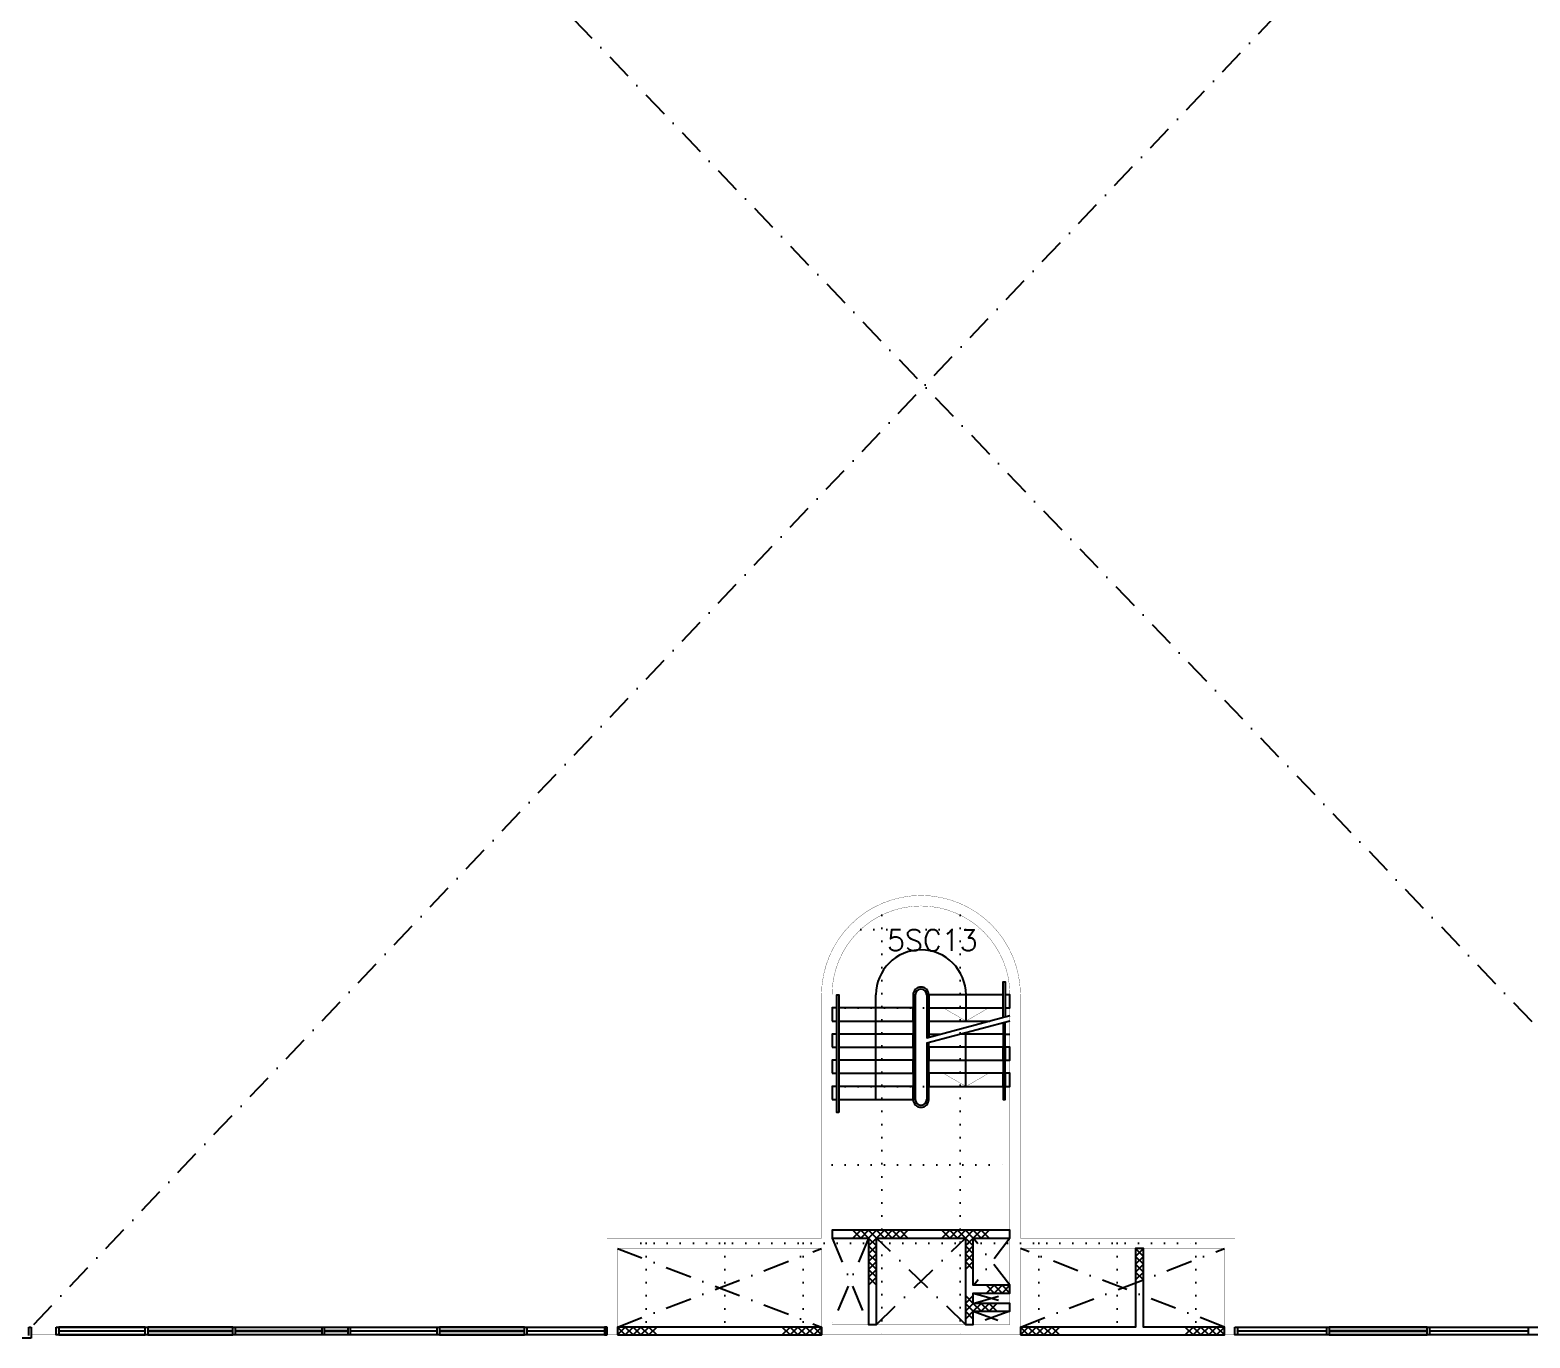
# Model space of a CAD drawing. Extents: x -68523 to 336700, y -113452 to 119396.
# Drawn here: x 54975 to 83638, y -18260 to 6746 of the extents above; entities that cross this region are included whole.
import ezdxf

# ---------------------------------------------------------------- set-up
doc = ezdxf.new("R2010")
doc.units = 0
doc.header["$LTSCALE"] = 1000
doc.header["$MEASUREMENT"] = 0
for name, pattern in [('S3144a$0$CENTER', [2, 1.25, -0.25, 0.25, -0.25]), ('S3144a$0$DASHDOT', [1, 0.5, -0.25, 0, -0.25]), ('S3144a$0$DOT', [0.25, 0, -0.25])]:
    doc.linetypes.add(name, pattern=pattern)
doc.layers.get('0').update_dxf_attribs({"linetype": 'CONTINUOUS'})
for name, color, linetype in [('S3144a$0$11', 14, 'CONTINUOUS'), ('S3144a$0$20', 7, 'CONTINUOUS'), ('S3144a$0$22', 7, 'CONTINUOUS'), ('S3144a$0$23', 7, 'CONTINUOUS'), ('S3144a$0$25', 7, 'CONTINUOUS'), ('S3144a$0$4', 7, 'CONTINUOUS'), ('S3144a$0$9', 7, 'CONTINUOUS'), ('S3144a$0$ROOM-NO', 4, 'CONTINUOUS')]:
    doc.layers.add(name, color=color, linetype=linetype)
doc.styles.add('S3144a$0$STANDARD', font='SIMPLEX')

# ---------------------------------------------------------------- blocks, each defined once
blk = doc.blocks.new('S3144a$0$HAT15')
at = {"layer": 'S3144a$0$22', "color": 14, "linetype": 'Continuous'}
for p, q in [((0, 0), (0.15, 0.15)), ((0, 0.15), (0.15, 0))]:
    blk.add_line(p, q, dxfattribs=at)
blk = doc.blocks.new('S3144a$0$CHAT15')
at = {"layer": 'S3144a$0$22', "color": 14, "linetype": 'Continuous'}
for points in [[(0, 0), (0.15, 0.15), (0.3, 0), (0.45, 0.15), (0.6, 0), (0.75, 0.15)], [(0, 0.15), (0.15, 0), (0.3, 0.15), (0.45, 0), (0.6, 0.15), (0.75, 0)]]:
    blk.add_lwpolyline(points, dxfattribs=at)
blk = doc.blocks.new('S3144a$0$H600')
at = {"layer": 'S3144a$0$22', "color": 14, "linetype": 'Continuous'}
for points in [[(0, 0), (0.15, 0.15), (0.3, 0), (0.45, 0.15), (0.6, 0)], [(0, 0.15), (0.15, 0), (0.3, 0.15), (0.45, 0), (0.6, 0.15)]]:
    blk.add_lwpolyline(points, dxfattribs=at)

msp = doc.modelspace()

# ---------------------------------------------------------------- linework, layer by layer
at = {"layer": 'S3144a$0$11', "color": 14, "linetype": 'S3144a$0$DASHDOT'}
for p, q in [((66200.1, -18049.9), (70100.1, -16550)), ((66200.1, -16550), (70100.1, -18049.9)), ((71000.1, -16349.9), (70300.1, -17999.9)), ((70300.1, -16349.9), (71000.1, -17999.9)), ((71150.1, -17999.9), (72850.1, -16349.9)), ((72850.1, -17999.9), (71150.1, -16349.9)), ((73700.1, -17249.9), (73000.1, -16349.9)), ((73700.1, -16349.9), (73018.2, -17242.7)), ((73900.1, -18049.9), (77800.1, -16550)), ((77800.1, -18049.9), (73900.1, -16550)), ((73000.1, -17599.9), (73700.1, -17399.9)), ((73000.1, -17399.9), (73700.1, -17599.9)), ((73700.1, -17749.9), (73000.1, -17999.9)), ((73000.1, -17749.9), (73700.1, -17999.9))]:
    msp.add_line(p, q, dxfattribs=at)
at = {"layer": 'S3144a$0$11', "color": 14, "linetype": 'Continuous'}
msp.add_line((70100.1, -18049.9), (70100.1, -18199.9), dxfattribs=at)
at = {"layer": 'S3144a$0$11', "color": 14, "linetype": 'Continuous', "const_width": 5}
for points in [[(70100.1, -11699.9, -1), (73900.1, -11699.9, -1)], [(70300.1, -11699.9, -1), (73700.1, -11699.9, -1)]]:
    msp.add_lwpolyline(points, format="xyb", dxfattribs=at)
for points in [[(73900.1, -11699.9), (73900.1, -16350), (78000.1, -16350), (78000.1, -18199.9), (77800.1, -18199.9), (77800.1, -16550), (73900.1, -16550), (73900.1, -18199.9), (70100.1, -18199.9), (70100.1, -16550), (66200.1, -16550), (66200.1, -18199.9), (66000.1, -18199.9), (66000.1, -16350), (70100.1, -16350), (70100.1, -11699.9)], [(70300.1, -11699.9), (70300.1, -17999.9), (73700.1, -17999.9), (73700.1, -11699.9)]]:
    msp.add_lwpolyline(points, dxfattribs=at)
at = {"layer": 'S3144a$0$11', "color": 14, "linetype": 'Continuous'}
for points in [[(70300.1, -16349.9), (71000.1, -16349.9), (71000.1, -17999.9), (71150.1, -17999.9), (71150.1, -16349.9), (72850.1, -16349.9), (72850.1, -17999.9), (73000.1, -17999.9), (73000.1, -17749.9), (73700.1, -17749.9), (73700.1, -17599.9), (73000.1, -17599.9), (73000.1, -17399.9), (73700.1, -17399.9), (73700.1, -17249.9), (73000.1, -17249.9), (73000.1, -16349.9), (73700.1, -16349.9), (73700.1, -16199.9), (70300.1, -16199.9)], [(73900.1, -18199.9), (77800.1, -18199.9), (77800.1, -18049.9), (76250.1, -18049.9), (76250.1, -16549.9), (76100.1, -16549.9), (76100.1, -18049.9), (73900.1, -18049.9)], [(66200.1, -18199.9), (70100.1, -18199.9), (70100.1, -18049.9), (66200.1, -18049.9)]]:
    msp.add_lwpolyline(points, close=True, dxfattribs=at)
at = {"layer": 'S3144a$0$20', "color": 14, "linetype": 'S3144a$0$DASHDOT'}
for p, q in [((55000.1, 17800.1), (89250.3, -18049.9)), ((55050.1, -17999.9), (89047.4, 17850.1))]:
    msp.add_line(p, q, dxfattribs=at)
at = {"layer": 'S3144a$0$20', "color": 14, "linetype": 'Continuous', "const_width": 5}
msp.add_lwpolyline([(55000.1, -18050), (55475, -18050), (55475, -18199.9), (55000.1, -18199.9)], close=True, dxfattribs=at)
at = {"layer": 'S3144a$0$23', "color": 14, "linetype": 'Continuous'}
for points in [[(55475, -18049.9), (66000.1, -18049.9), (66000.1, -18199.9), (55475, -18199.9)], [(55525, -18199.9), (57175, -18199.9), (57175, -18049.9), (55525, -18049.9)], [(58850, -18049.8), (57225, -18049.8), (57225, -18199.9), (58850, -18199.9)], [(58900, -18049.8), (60550, -18049.8), (60550, -18199.8), (58900, -18199.8)], [(60600, -18049.8), (61050, -18049.8), (61050, -18199.8), (60600, -18199.8)], [(61100, -18049.8), (62750, -18049.8), (62750, -18199.8), (61100, -18199.8)], [(64425.1, -18049.9), (62800, -18049.9), (62800, -18199.8), (64425.1, -18199.8)], [(64475.1, -18049.9), (66000.1, -18049.9), (66000.1, -18199.9), (64475.1, -18199.9)], [(66000.1, -18049.9), (65950.1, -18049.9), (65950.1, -18199.9), (66000.1, -18199.9)], [(78000.1, -18049.6), (86050.1, -18049.6), (86050.1, -18199.6), (78000.1, -18199.6)], [(78000.1, -18049.6), (79750.1, -18049.6), (79750.1, -18199.9), (78000.1, -18199.9)], [(78000.1, -18049.6), (78050.1, -18049.6), (78050.1, -18199.9), (78000.1, -18199.9)], [(81675.1, -18049.6), (79800.1, -18049.6), (79800.1, -18199.6), (81675.1, -18199.6)], [(81725.1, -18049.6), (83600.1, -18049.6), (83600.1, -18199.6), (81725.1, -18199.6)], [(55525, -18119.9), (57175, -18119.9), (57175, -18129.9), (55525, -18129.9)], [(58850, -18119.9), (57225, -18119.9), (57225, -18129.9), (58850, -18129.9)], [(58900, -18129.8), (60550, -18129.8), (60550, -18119.8), (58900, -18119.8)], [(60600, -18129.8), (61050, -18129.8), (61050, -18119.8), (60600, -18119.8)], [(62750, -18129.8), (61100, -18129.8), (61100, -18119.8), (62750, -18119.8)], [(62800.1, -18129.9), (64425.1, -18129.9), (64425.1, -18119.9), (62800.1, -18119.9)], [(65950.1, -18129.9), (64475.1, -18129.9), (64475.1, -18119.9), (65950.1, -18119.9)], [(79750.1, -18129.9), (78050.1, -18129.9), (78050.1, -18119.6), (79750.1, -18119.6)], [(79800.1, -18129.9), (81675.1, -18129.9), (81675.1, -18119.6), (79800.1, -18119.6)], [(83600.1, -18129.9), (81725.1, -18129.9), (81725.1, -18119.6), (83600.1, -18119.6)]]:
    msp.add_lwpolyline(points, close=True, dxfattribs=at)
at = {"layer": 'S3144a$0$25', "color": 10, "linetype": 'Continuous'}
for p, q in [((71140, -13699.8), (71139.6, -11699.9)), ((71850.1, -11699.9), (71850.1, -13699.9)), ((71890.1, -11699.9), (71890.1, -13699.9)), ((72150.1, -11699.9), (72150.1, -12511.7)), ((72860, -11699.8), (72860.2, -12199.9)), ((72150.1, -12199.9), (73313.8, -12199.9)), ((72150.1, -12449.9), (72380.7, -12449.9)), ((73570.1, -12449.9), (72767.1, -12449.9)), ((72860.4, -13449.8), (72860.3, -12424.9)), ((73610.1, -12449.9), (73700.1, -12449.9)), ((72150.1, -13699.9), (72150.1, -12615.2))]:
    msp.add_line(p, q, dxfattribs=at)
for points in [[(73570.1, -12131.2), (73570.1, -11449.9), (73610.1, -11449.9), (73610.1, -12120.5)], [(72110.1, -11699.9), (72110.1, -12522.4), (73700.1, -12096.4)], [(73700.1, -12199.9), (72110.1, -12625.9), (72110.1, -13699.9)], [(73570.1, -12234.7), (73570.1, -13699.9), (73610.1, -13699.9), (73610.1, -12224)]]:
    msp.add_lwpolyline(points, dxfattribs=at)
for points in [[(70430.1, -13949.9), (70390.1, -13949.9), (70390.1, -11699.9), (70430.1, -11699.9)], [(72150.1, -11949.9), (73570.1, -11949.9), (73570.1, -11699.9), (72150.1, -11699.9)], [(73610.1, -11949.9), (73700.1, -11949.9), (73700.1, -11699.9), (73610.1, -11699.9)], [(70300.1, -12199.9), (70390.1, -12199.9), (70390.1, -11949.9), (70300.1, -11949.9)], [(70430.1, -12199.9), (71850.1, -12199.9), (71850.1, -11949.9), (70430.1, -11949.9)], [(70300.1, -12699.9), (70390.1, -12699.9), (70390.1, -12449.9), (70300.1, -12449.9)], [(70430.1, -12699.9), (71850.1, -12699.9), (71850.1, -12449.9), (70430.1, -12449.9)], [(72150.1, -12949.9), (73570.1, -12949.9), (73570.1, -12699.9), (72150.1, -12699.9)], [(73610.1, -12949.9), (73700.1, -12949.9), (73700.1, -12699.9), (73610.1, -12699.9)], [(70300.1, -13199.9), (70390.1, -13199.9), (70390.1, -12949.9), (70300.1, -12949.9)], [(70430.1, -13199.9), (71850.1, -13199.9), (71850.1, -12949.9), (70430.1, -12949.9)], [(70300.1, -13699.9), (70390.1, -13699.9), (70390.1, -13449.9), (70300.1, -13449.9)], [(70430.1, -13699.9), (71850.1, -13699.9), (71850.1, -13449.9), (70430.1, -13449.9)], [(72150.1, -13449.9), (73570.1, -13449.9), (73570.1, -13199.9), (72150.1, -13199.9)], [(73610.1, -13449.9), (73700.1, -13449.9), (73700.1, -13199.9), (73610.1, -13199.9)]]:
    msp.add_lwpolyline(points, close=True, dxfattribs=at)
at = {"layer": 'S3144a$0$25', "color": 10, "linetype": 'Continuous', "const_width": 5}
for points in [[(72427.2, -11949.9), (72860.2, -12199.9), (73293.2, -11949.9)], [(72427.2, -13199.9), (72860.2, -13449.9), (73293.2, -13199.9)]]:
    msp.add_lwpolyline(points, dxfattribs=at)
at = {"layer": 'S3144a$0$25', "color": 10, "linetype": 'Continuous'}
for centre, radius, start, end in [((72000.1, -11699.9), 860.5, 0, 180), ((72000.1, -11699.9), 150, 0, 180), ((72000.1, -11699.9), 110, 0, 180), ((72000.1, -13699.9), 150, 180, 0), ((72000.1, -13699.9), 110, 180, 0)]:
    msp.add_arc(centre, radius, start, end, dxfattribs=at)
at = {"layer": 'S3144a$0$4', "color": 7, "linetype": 'S3144a$0$DOT'}
for p, q in [((71250, -10174.3), (71250, -18249.9)), ((72750, -10174.2), (72750, -18249.9)), ((70847.9, -10449.9), (73152.3, -10449.9)), ((70300.1, -11949.9), (73700.1, -11949.9)), ((70300.1, -13449.9), (73700.1, -13449.9)), ((70300.1, -14949.9), (73700.1, -14949.9)), ((66650.1, -16449.9), (77350.1, -16449.9)), ((66750, -16449.9), (66750, -18249.9)), ((68250, -16449.9), (68250, -18249.9)), ((69750, -16449.9), (69750, -18249.9)), ((74250, -16449.9), (74250, -18249.9)), ((75750, -16449.9), (75750, -18249.9)), ((77250, -16449.9), (77250, -18249.9))]:
    msp.add_line(p, q, dxfattribs=at)
at = {"layer": 'S3144a$0$4', "linetype": 'S3144a$0$DOT'}
for p, q in [((71250, -10174.3), (71250, -18249.9)), ((72750, -10174.2), (72750, -18249.9)), ((70847.9, -10449.9), (73152.3, -10449.9)), ((70300.1, -11949.9), (73700.1, -11949.9)), ((70300.1, -13449.9), (73700.1, -13449.9)), ((70300.1, -14949.9), (73700.1, -14949.9)), ((66650.1, -16449.9), (77350.1, -16449.9)), ((66750, -16449.9), (66750, -18249.9)), ((68250, -16449.9), (68250, -18249.9)), ((69750, -16449.9), (69750, -18249.9)), ((74250, -16449.9), (74250, -18249.9)), ((75750, -16449.9), (75750, -18249.9)), ((77250, -16449.9), (77250, -18249.9))]:
    msp.add_line(p, q, dxfattribs=at)
at = {"layer": 'S3144a$0$9', "color": 1, "linetype": 'S3144a$0$CENTER'}
msp.add_lwpolyline([(17049.9, -18049.9), (17049.9, -18209.9), (54950.1, -18210), (54950.1, -18050), (55000.1, -18050), (55000.1, -18260), (16999.9, -18259.9), (16999.9, -18049.9)], close=True, dxfattribs=at)

# ---------------------------------------------------------------- block references
at = {"zscale": 1000}
for name, p, xscale, yscale in [('S3144a$0$HAT15', (70700.1, -16349.9), 999.9979999999999, 999.9979999999999), ('S3144a$0$HAT15', (70700.1, -16349.9), 999.9979999999923, 999.9979999999923), ('S3144a$0$HAT15', (70850.1, -16349.9), 999.9979999999999, 999.9979999999999), ('S3144a$0$HAT15', (70850.1, -16349.9), 999.9979999999923, 999.9979999999923), ('S3144a$0$HAT15', (71000.1, -16349.9), 999.9979999999999, 999.9979999999999), ('S3144a$0$HAT15', (71000.1, -16349.9), 999.9979999999923, 999.9979999999923), ('S3144a$0$HAT15', (71150.1, -16349.9), 999.9979999999999, 999.9979999999999), ('S3144a$0$HAT15', (71150.1, -16349.9), 999.9979999999923, 999.9979999999923), ('S3144a$0$HAT15', (71300.1, -16349.9), 999.9979999999999, 999.9979999999999), ('S3144a$0$HAT15', (71300.1, -16349.9), 999.9979999999923, 999.9979999999923), ('S3144a$0$HAT15', (71450.1, -16349.9), 999.9979999999999, 999.9979999999999), ('S3144a$0$HAT15', (71450.1, -16349.9), 999.9979999999923, 999.9979999999923), ('S3144a$0$HAT15', (71600.1, -16349.9), 999.9979999999999, 999.9979999999999), ('S3144a$0$HAT15', (71600.1, -16349.9), 999.9979999999923, 999.9979999999923), ('S3144a$0$HAT15', (72400.1, -16349.9), 999.9979999999999, 999.9979999999999), ('S3144a$0$HAT15', (72400.1, -16349.9), 999.9979999999923, 999.9979999999923), ('S3144a$0$HAT15', (72550.1, -16349.9), 999.9979999999999, 999.9979999999999), ('S3144a$0$HAT15', (72550.1, -16349.9), 999.9979999999923, 999.9979999999923), ('S3144a$0$HAT15', (72700.1, -16349.9), 999.9979999999999, 999.9979999999999), ('S3144a$0$HAT15', (72700.1, -16349.9), 999.9979999999923, 999.9979999999923), ('S3144a$0$HAT15', (72850.1, -16349.9), 999.9979999999999, 999.9979999999999), ('S3144a$0$HAT15', (72850.1, -16349.9), 999.9979999999923, 999.9979999999923), ('S3144a$0$HAT15', (73000.1, -16349.9), 999.9979999999999, 999.9979999999999), ('S3144a$0$HAT15', (73000.1, -16349.9), 999.9979999999923, 999.9979999999923), ('S3144a$0$HAT15', (73150.1, -16349.9), 999.9979999999999, 999.9979999999999), ('S3144a$0$HAT15', (73150.1, -16349.9), 999.9979999999923, 999.9979999999923), ('S3144a$0$HAT15', (71000.1, -16499.9), 999.9979999999999, 999.9979999999999), ('S3144a$0$HAT15', (71000.1, -16499.9), 999.9979999999923, 999.9979999999923), ('S3144a$0$HAT15', (71000.1, -16649.9), 999.9979999999999, 999.9979999999999), ('S3144a$0$HAT15', (71000.1, -16649.9), 999.9979999999923, 999.9979999999923), ('S3144a$0$HAT15', (72850.1, -16499.9), 999.9979999999999, 999.9979999999999), ('S3144a$0$HAT15', (72850.1, -16499.9), 999.9979999999923, 999.9979999999923), ('S3144a$0$HAT15', (72850.1, -16649.9), 999.9979999999999, 999.9979999999999), ('S3144a$0$HAT15', (72850.1, -16649.9), 999.9979999999923, 999.9979999999923), ('S3144a$0$HAT15', (71000.1, -16799.9), 999.9979999999999, 999.9979999999999), ('S3144a$0$HAT15', (71000.1, -16799.9), 999.9979999999923, 999.9979999999923), ('S3144a$0$HAT15', (71000.1, -16949.9), 999.9979999999999, 999.9979999999999), ('S3144a$0$HAT15', (71000.1, -16949.9), 999.9979999999923, 999.9979999999923), ('S3144a$0$HAT15', (72850.1, -16799.9), 999.9979999999999, 999.9979999999999), ('S3144a$0$HAT15', (72850.1, -16799.9), 999.9979999999923, 999.9979999999923), ('S3144a$0$HAT15', (72850.1, -16949.9), 999.9979999999999, 999.9979999999999), ('S3144a$0$HAT15', (72850.1, -16949.9), 999.9979999999923, 999.9979999999923), ('S3144a$0$HAT15', (71000.1, -17099.9), 999.9979999999999, 999.9979999999999), ('S3144a$0$HAT15', (71000.1, -17099.9), 999.9979999999923, 999.9979999999923), ('S3144a$0$HAT15', (71000.1, -17249.9), 999.9979999999999, 999.9979999999999), ('S3144a$0$HAT15', (71000.1, -17249.9), 999.9979999999923, 999.9979999999923), ('S3144a$0$HAT15', (72850.1, -17599.9), 999.9979999999999, 999.9979999999999), ('S3144a$0$HAT15', (72850.1, -17599.9), 999.9979999999923, 999.9979999999923), ('S3144a$0$HAT15', (73250.1, -17399.9), 999.9979999999999, 999.9979999999999), ('S3144a$0$HAT15', (73250.1, -17399.9), 999.9979999999923, 999.9979999999923), ('S3144a$0$HAT15', (73400.1, -17399.9), 999.9979999999999, 999.9979999999999), ('S3144a$0$HAT15', (73400.1, -17399.9), 999.9979999999923, 999.9979999999923), ('S3144a$0$HAT15', (73550.1, -17399.9), 999.9979999999999, 999.9979999999999), ('S3144a$0$HAT15', (73550.1, -17399.9), 999.9979999999923, 999.9979999999923), ('S3144a$0$HAT15', (72850.1, -17749.9), 999.9979999999999, 999.9979999999999), ('S3144a$0$HAT15', (72850.1, -17749.9), 999.9979999999923, 999.9979999999923), ('S3144a$0$HAT15', (72850.1, -17899.9), 999.9979999999999, 999.9979999999999), ('S3144a$0$HAT15', (72850.1, -17899.9), 999.9979999999923, 999.9979999999923), ('S3144a$0$HAT15', (73000.1, -17749.9), 999.9979999999999, 999.9979999999999), ('S3144a$0$HAT15', (73000.1, -17749.9), 999.9979999999923, 999.9979999999923), ('S3144a$0$HAT15', (73150.1, -17749.9), 999.9979999999999, 999.9979999999999), ('S3144a$0$HAT15', (73150.1, -17749.9), 999.9979999999923, 999.9979999999923), ('S3144a$0$HAT15', (73300.1, -17749.9), 999.9979999999999, 999.9979999999999), ('S3144a$0$HAT15', (73300.1, -17749.9), 999.9979999999923, 999.9979999999923), ('S3144a$0$CHAT15', (66200.1, -18199.9), 999.9979999999999, 999.9979999999999), ('S3144a$0$CHAT15', (66200.1, -18199.9), 999.9979999999923, 999.9979999999923), ('S3144a$0$CHAT15', (73900.1, -18199.9), 999.9979999999999, 999.9979999999999), ('S3144a$0$CHAT15', (73900.1, -18199.9), 999.9979999999923, 999.9979999999923)]:
    msp.add_blockref(name, p, dxfattribs=dict(at, xscale=xscale, yscale=yscale))
for name, p, xscale, yscale, rotation in [('S3144a$0$H600', (76250.1, -17149.9), 999.9979999999999, 999.9979999999999, 90), ('S3144a$0$H600', (76250.1, -17149.9), 999.9979999999996, 999.9979999999996, 90), ('S3144a$0$CHAT15', (70100.1, -18049.9), 999.9979999999999, 999.9979999999999, 180), ('S3144a$0$CHAT15', (70100.1, -18049.9), 999.9979999999923, 999.9979999999923, 180), ('S3144a$0$CHAT15', (77800.1, -18049.9), 999.9979999999999, 999.9979999999999, 180), ('S3144a$0$CHAT15', (77800.1, -18049.9), 999.9979999999923, 999.9979999999923, 180)]:
    msp.add_blockref(name, p, dxfattribs=dict(at, xscale=xscale, yscale=yscale, rotation=rotation))

# ---------------------------------------------------------------- texts
at = {"layer": 'S3144a$0$ROOM-NO', "style": 'S3144a$0$STANDARD'}
msp.add_text('5SC13', height=400, dxfattribs=at).set_placement((71351, -10859))

doc.saveas('drawing.dxf')
